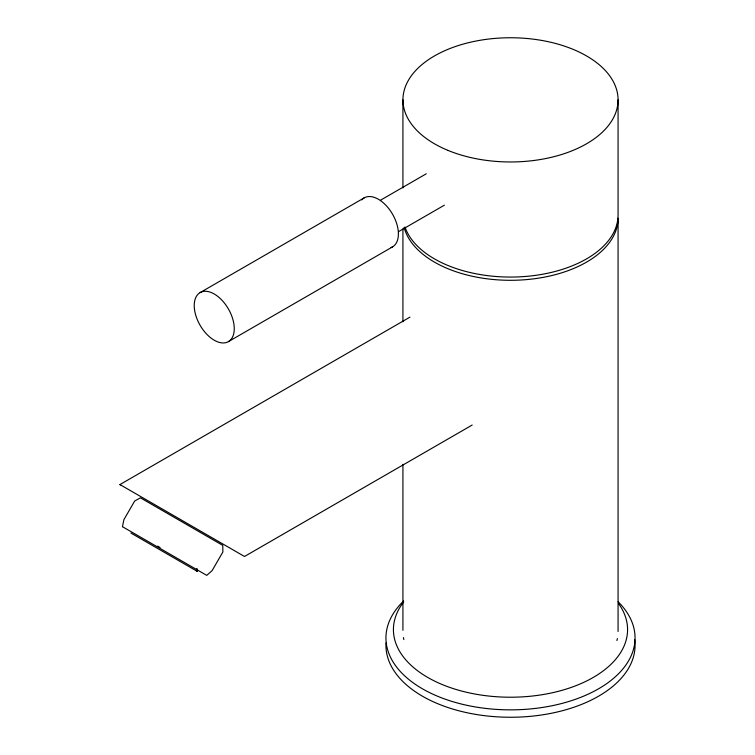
<?xml version="1.0" encoding="UTF-8"?>
<svg xmlns="http://www.w3.org/2000/svg" width="755" height="755" viewBox="0 0 755 755"><rect width="100%" height="100%" fill="white"/><g stroke="black" fill="none" stroke-linecap="round" stroke-linejoin="round"><path stroke-width="1.13" d="M122.452 526.697L123.895 519.676L134.645 501.046L140.421 497.838L222.763 545.384L222.876 551.981L212.117 570.62L206.757 575.367L122.546 526.745M200.094 292.61L364.231 197.838M380.511 200.207L426.264 173.792M398.631 231.587L444.384 205.171M228.406 341.637L392.543 246.876M120.479 484.87L119.941 484.568L409.927 317.147M472.205 425.018L244.497 556.482L119.941 484.568M157.616 546.12L160.032 547.517M196.621 568.638L197.499 569.147M197.3 571.384L130.889 533.039M196.479 570.912L197.225 571.337M618.071 99.858L618.071 214.958A107.569 62.108 0 0 1 521.044 276.764A107.569 62.108 0 0 1 404.991 227.076M618.071 631.473L618.071 218.195A107.569 62.108 0 0 1 518.411 280.133A107.569 62.108 0 0 1 404.095 227.312M402.925 99.858L402.925 187.948M402.925 228.793L402.925 321.809M402.925 464.278L402.925 630.293M361.749 199.905A28.312 16.346 60 0 1 391.826 212.995A28.312 16.346 60 0 1 391.09 247.555M617.363 638.57A107.569 62.108 0 0 1 616.91 640.58M403.849 639.579A107.569 62.108 0 0 1 403.444 637.56M634.644 639.457A124.556 71.914 0 0 1 513.56 717.231A124.556 71.914 0 0 1 386.013 642.986M618.666 603.755A117.082 67.601 0 0 1 508.861 697.214A117.082 67.601 0 0 1 403.632 602.009M618.109 601.735A124.556 71.914 0 0 1 590.306 693.156A124.556 71.914 0 0 1 429.529 692.59A124.556 71.914 0 0 1 403.661 600.971M194.497 309.484A28.312 16.346 60 0 0 226.944 342.317A28.312 16.346 60 0 0 221.3 299.556A28.312 16.346 60 0 0 194.497 309.484M447.838 150.339A107.569 62.108 0 0 0 617.552 105.945A107.569 62.108 0 0 0 466.109 43.29A107.569 62.108 0 0 0 447.838 150.339"/></g></svg>
